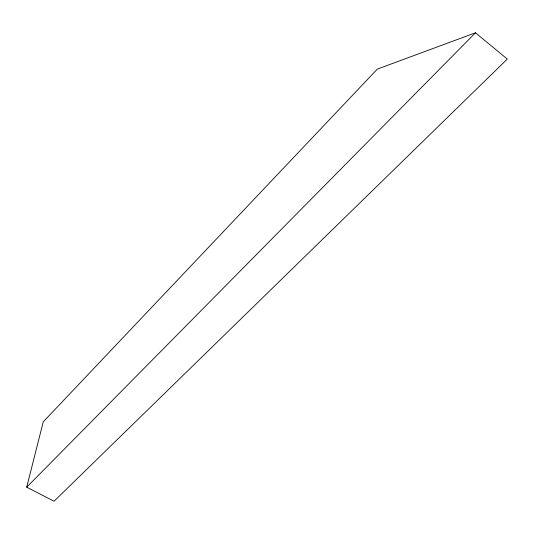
<?xml version="1.0" encoding="UTF-8"?>
<svg xmlns="http://www.w3.org/2000/svg" width="534" height="534" viewBox="0 0 534 534"><rect width="100%" height="100%" fill="white"/><g stroke="black" fill="none" stroke-linecap="round" stroke-linejoin="round"><path stroke-width="0.8" d="M26.7 487.188L43.254 421.847L377.331 69.1L475.494 32.788L507.3 59.074L54.081 501.212L26.7 487.188L475.494 32.788"/></g></svg>
